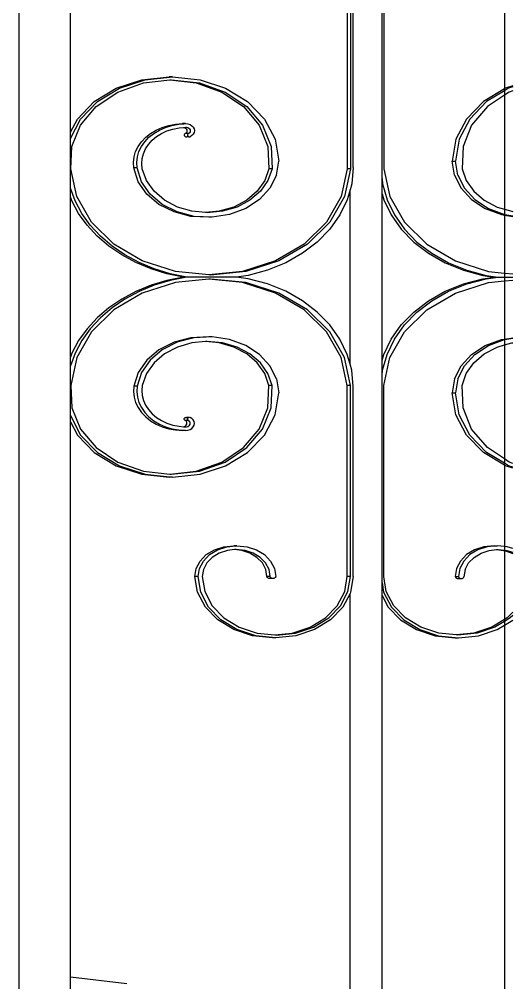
# Model space of a CAD drawing. Header units: millimetres. Extents: x 173236 to 801264, y -94969 to 615039.
# Drawn here: x 445535.9 to 445749.8, y -1820 to -1402.2 of the extents above; entities that cross this region are included whole.
import ezdxf

# ---------------------------------------------------------------- set-up
doc = ezdxf.new("R2010")
doc.units = ezdxf.units.MM
doc.header["$MEASUREMENT"] = 0
doc.layers.add('VOX-A-STAIRS-STEPS', color=140, linetype='Continuous')
doc.layers.add('VOX-A-WALL-PATT', color=233, linetype='Continuous')

# ---------------------------------------------------------------- blocks, each defined once
blk = doc.blocks.new('SSS')
at = {"layer": 'VOX-A-WALL-PATT'}
for p, q in [((383836.95, -2507.11), (383836.95, -1620.05)), ((383859.1, -1874.82), (383859.1, -1622.44)), ((383994.15, -1894.86), (383994.15, -1805.1)), ((383979.07, -1807.75), (383979.07, -1890.6)), ((383980.48, -1807.75), (383980.48, -1890.6)), ((383981.68, -1890.11), (383981.68, -1807.75)), ((383994.91, -1807.75), (383994.91, -1890.6)), ((384047.17, -1820.75), (384047.17, -1855.95)), ((383890.05, -1852.04), (383901.95, -1850.8)), ((383891.46, -1852.04), (383903.37, -1850.8)), ((383903.37, -1850.8), (383901.95, -1850.8)), ((383903.37, -1850.8), (383915.28, -1852.04)), ((383878.95, -1855.68), (383890.05, -1852.04)), ((383879.6, -1857.35), (383890.78, -1853.39)), ((383880.37, -1855.68), (383891.46, -1852.04)), ((383890.78, -1853.39), (383902.19, -1852.12)), ((383902.19, -1852.12), (383902.9, -1852.04)), ((383902.19, -1852.12), (383913.6, -1853.39)), ((383902.9, -1852.04), (383915.02, -1853.39)), ((383913.6, -1853.39), (383924.78, -1857.35)), ((383915.02, -1853.39), (383926.2, -1857.35)), ((383915.28, -1852.04), (383926.37, -1855.68)), ((384050.79, -1854.64), (384047.61, -1855.68)), ((384050.79, -1855.1), (384049.03, -1855.68)), ((383869.42, -1861.48), (383878.95, -1855.68)), ((383870.23, -1863.6), (383879.6, -1857.35)), ((383870.84, -1861.48), (383880.37, -1855.68)), ((383924.78, -1857.35), (383934.15, -1863.6)), ((383926.2, -1857.35), (383935.57, -1863.6)), ((383926.37, -1855.68), (383935.9, -1861.48)), ((384047.17, -1855.95), (384038.08, -1861.48)), ((384047.17, -1856.81), (384039.5, -1861.48)), ((384047.17, -1858.7), (384039.83, -1863.6)), ((384049.03, -1855.68), (384047.17, -1856.81)), ((384047.61, -1855.68), (384047.17, -1855.95)), ((384047.17, -1855.95), (384047.17, -1856.81)), ((384047.17, -1856.81), (384047.17, -1858.7)), ((384049.2, -1857.35), (384047.17, -1858.7)), ((384047.17, -1858.7), (384047.17, -1908.12)), ((384050.79, -1856.78), (384049.2, -1857.35)), ((383862.11, -1869.04), (383869.42, -1861.48)), ((383863.41, -1871.66), (383870.23, -1863.6)), ((383863.53, -1869.04), (383870.84, -1861.48)), ((383934.15, -1863.6), (383940.97, -1871.66)), ((383935.57, -1863.6), (383942.39, -1871.66)), ((383935.9, -1861.48), (383943.21, -1869.04)), ((384038.08, -1861.48), (384030.77, -1869.04)), ((384039.5, -1861.48), (384032.19, -1869.04)), ((384039.83, -1863.6), (384033, -1871.66)), ((383859.1, -1877.54), (383863.53, -1869.04)), ((383859.1, -1874.82), (383862.11, -1869.04)), ((383859.65, -1880.9), (383863.41, -1871.66)), ((383898.88, -1872.67), (383901.69, -1871.81)), ((383900.3, -1872.67), (383903.11, -1871.81)), ((383901.69, -1871.81), (383904.62, -1871.27)), ((383903.11, -1871.81), (383906.04, -1871.27)), ((383904.62, -1871.27), (383907.62, -1871.05)), ((383906.04, -1871.27), (383908.19, -1871.11)), ((383909.04, -1871.05), (383907.62, -1871.05)), ((383907.62, -1871.05), (383908.19, -1871.11)), ((383908.19, -1871.11), (383909.04, -1871.05)), ((383909.04, -1871.05), (383910.03, -1871.16)), ((383910.03, -1871.16), (383910.95, -1871.46)), ((383910.95, -1871.46), (383911.75, -1871.94)), ((383911.75, -1871.94), (383912.35, -1872.57)), ((383940.97, -1871.66), (383944.73, -1880.9)), ((383942.39, -1871.66), (383946.15, -1880.9)), ((383943.21, -1869.04), (383947.81, -1877.84)), ((384030.77, -1869.04), (384026.17, -1877.84)), ((384032.19, -1869.04), (384027.59, -1877.84)), ((384033, -1871.66), (384029.25, -1880.9)), ((383859.1, -1877.54), (383859.1, -1874.82)), ((383891.72, -1876.96), (383893.85, -1875.27)), ((383893.14, -1876.96), (383895.26, -1875.27)), ((383893.85, -1875.27), (383896.25, -1873.83)), ((383895.26, -1875.27), (383897.67, -1873.83)), ((383896.25, -1873.83), (383898.88, -1872.67)), ((383896.39, -1876.69), (383898.55, -1875.32)), ((383897.67, -1873.83), (383900.3, -1872.67)), ((383898.55, -1875.32), (383900.93, -1874.21)), ((383900.93, -1874.21), (383903.49, -1873.38)), ((383903.49, -1873.38), (383906.17, -1872.84)), ((383906.17, -1872.84), (383908.12, -1872.67)), ((383908.12, -1872.67), (383908.92, -1872.6)), ((383908.12, -1872.67), (383908.52, -1872.79)), ((383908.41, -1875.84), (383908.38, -1876.03)), ((383908.38, -1876.03), (383908.41, -1876.22)), ((383908.5, -1875.67), (383908.41, -1875.84)), ((383908.41, -1876.22), (383908.51, -1876.39)), ((383908.64, -1875.52), (383908.5, -1875.67)), ((383908.52, -1872.79), (383908.96, -1873.04)), ((383908.83, -1875.4), (383908.64, -1875.52)), ((383909.04, -1875.33), (383908.83, -1875.4)), ((383908.92, -1872.6), (383909.45, -1872.64)), ((383908.96, -1873.04), (383909.29, -1873.37)), ((383909.36, -1874.99), (383909.04, -1875.33)), ((383910.46, -1875.33), (383909.04, -1875.33)), ((383909.29, -1873.37), (383909.51, -1873.75)), ((383909.54, -1874.59), (383909.36, -1874.99)), ((383909.45, -1872.64), (383909.94, -1872.79)), ((383909.51, -1873.75), (383909.6, -1874.17)), ((383909.6, -1874.17), (383909.54, -1874.59)), ((383909.83, -1875.84), (383909.8, -1876.03)), ((383909.8, -1876.03), (383909.83, -1876.22)), ((383909.92, -1875.67), (383909.83, -1875.84)), ((383909.83, -1876.22), (383909.93, -1876.39)), ((383910.06, -1875.52), (383909.92, -1875.67)), ((383909.94, -1872.79), (383910.38, -1873.04)), ((383910.24, -1875.4), (383910.06, -1875.52)), ((383910.46, -1875.33), (383910.24, -1875.4)), ((383910.38, -1873.04), (383910.71, -1873.37)), ((383910.77, -1874.99), (383910.46, -1875.33)), ((383910.71, -1873.37), (383910.93, -1873.75)), ((383910.96, -1874.59), (383910.77, -1874.99)), ((383910.93, -1873.75), (383911.02, -1874.17)), ((383911.75, -1876.24), (383910.95, -1876.72)), ((383911.02, -1874.17), (383910.96, -1874.59)), ((383912.35, -1875.61), (383911.75, -1876.24)), ((383912.35, -1872.57), (383912.74, -1873.3)), ((383912.74, -1874.87), (383912.35, -1875.61)), ((383912.74, -1873.3), (383912.87, -1874.09)), ((383912.87, -1874.09), (383912.74, -1874.87)), ((383859.1, -1899.03), (383859.1, -1877.54)), ((383888.45, -1880.96), (383889.91, -1878.87)), ((383889.87, -1880.96), (383891.33, -1878.87)), ((383889.91, -1878.87), (383891.72, -1876.96)), ((383891.33, -1878.87), (383893.14, -1876.96)), ((383891.62, -1882.01), (383892.89, -1880.06)), ((383892.89, -1880.06), (383894.49, -1878.28)), ((383894.49, -1878.28), (383896.39, -1876.69)), ((383908.51, -1876.39), (383908.65, -1876.54)), ((383908.65, -1876.54), (383908.84, -1876.65)), ((383908.84, -1876.65), (383909.06, -1876.72)), ((383909.06, -1876.72), (383909.3, -1876.74)), ((383909.3, -1876.74), (383909.53, -1876.72)), ((383909.64, -1876.65), (383909.53, -1876.72)), ((383910.47, -1876.72), (383909.53, -1876.72)), ((383909.98, -1876.45), (383909.83, -1876.54)), ((383909.93, -1876.39), (383909.98, -1876.45)), ((383909.98, -1876.45), (383910.07, -1876.54)), ((383910.07, -1876.54), (383910.26, -1876.65)), ((383910.26, -1876.65), (383910.47, -1876.72)), ((383910.47, -1876.72), (383910.72, -1876.74)), ((383910.72, -1876.74), (383910.95, -1876.72)), ((383947.81, -1877.84), (383949.37, -1887.29)), ((384026.17, -1877.84), (384024.61, -1887.29)), ((384027.59, -1877.84), (384026.03, -1887.29)), ((383859.26, -1890.6), (383859.65, -1880.9)), ((383886.7, -1885.52), (383887.38, -1883.19)), ((383887.38, -1883.19), (383888.45, -1880.96)), ((383888.12, -1885.52), (383888.8, -1883.19)), ((383888.8, -1883.19), (383889.87, -1880.96)), ((383890.17, -1886.23), (383890.71, -1884.08)), ((383890.71, -1884.08), (383891.62, -1882.01)), ((383944.73, -1880.9), (383945.12, -1890.6)), ((383946.15, -1880.9), (383946.54, -1890.6)), ((384029.25, -1880.9), (384028.85, -1890.6)), ((383886.45, -1887.9), (383886.7, -1885.52)), ((383886.61, -1890.29), (383886.45, -1887.9)), ((383887.86, -1887.9), (383888.12, -1885.52)), ((383888.02, -1890.29), (383887.86, -1887.9)), ((383890.02, -1888.42), (383890.17, -1886.23)), ((383890.26, -1890.6), (383890.02, -1888.42)), ((383948.4, -1893.37), (383949.37, -1887.29)), ((384024.61, -1887.29), (384026.03, -1887.29)), ((384025.58, -1893.37), (384024.61, -1887.29)), ((384026.99, -1893.37), (384026.03, -1887.29)), ((383861.85, -1902.66), (383859.26, -1890.6)), ((383888.51, -1896.22), (383886.61, -1890.29)), ((383888.02, -1890.29), (383886.61, -1890.29)), ((383889.93, -1896.22), (383888.02, -1890.29)), ((383892.08, -1895.72), (383890.26, -1890.6)), ((383945.12, -1890.6), (383943.31, -1895.72)), ((383946.54, -1890.6), (383944.73, -1895.72)), ((383946.54, -1890.6), (383945.12, -1890.6)), ((383979.07, -1890.6), (383976.47, -1902.66)), ((383980.48, -1890.6), (383977.89, -1902.66)), ((383980.48, -1890.6), (383979.07, -1890.6)), ((383981.68, -1890.11), (383981.03, -1897.16)), ((383994.91, -1890.6), (383997.51, -1902.66)), ((384028.85, -1890.6), (384030.67, -1895.72)), ((383892.21, -1901.6), (383888.51, -1896.22)), ((383893.63, -1901.6), (383889.93, -1896.22)), ((383895.35, -1900.36), (383892.08, -1895.72)), ((383943.31, -1895.72), (383940.04, -1900.36)), ((383944.73, -1895.72), (383941.46, -1900.36)), ((383948.4, -1893.37), (383945.56, -1899.06)), ((383981.03, -1897.16), (383980.3, -1899.76)), ((383994.15, -1894.86), (383994.37, -1897.16)), ((383994.15, -1901.45), (383994.15, -1894.86)), ((383994.37, -1897.16), (383996.31, -1904.05)), ((384025.58, -1893.37), (384028.42, -1899.06)), ((384026.99, -1893.37), (384029.84, -1899.06)), ((384030.67, -1895.72), (384033.94, -1900.36)), ((383861.16, -1904.59), (383859.1, -1899.03)), ((383859.1, -1902.85), (383859.1, -1899.03)), ((383899.89, -1904.26), (383895.35, -1900.36)), ((383940.04, -1900.36), (383935.49, -1904.26)), ((383941.46, -1900.36), (383936.91, -1904.26)), ((383945.56, -1899.06), (383941.01, -1904.02)), ((383980.3, -1899.76), (383979.09, -1904.05)), ((383980.3, -1975.41), (383980.3, -1899.76)), ((384028.42, -1899.06), (384032.96, -1904.02)), ((384029.84, -1899.06), (384034.38, -1904.02)), ((384033.94, -1900.36), (384038.49, -1904.26)), ((383859.74, -1904.59), (383859.1, -1902.85)), ((383859.1, -1972.32), (383859.1, -1902.85)), ((383862.64, -1910), (383859.74, -1904.59)), ((383864.06, -1910), (383861.16, -1904.59)), ((383868.19, -1913.81), (383861.85, -1902.66)), ((383897.49, -1906.08), (383892.21, -1901.6)), ((383898.91, -1906.08), (383893.63, -1901.6)), ((383905.46, -1907.21), (383899.89, -1904.26)), ((383935.49, -1904.26), (383929.92, -1907.21)), ((383936.91, -1904.26), (383931.34, -1907.21)), ((383941.01, -1904.02), (383935.06, -1907.92)), ((383976.47, -1902.66), (383970.13, -1913.81)), ((383977.89, -1902.66), (383971.55, -1913.81)), ((383979.09, -1904.05), (383975.91, -1910.65)), ((383994.15, -1901.45), (383994.89, -1904.05)), ((383994.15, -1973.72), (383994.15, -1901.45)), ((383994.89, -1904.05), (383998.07, -1910.65)), ((383996.31, -1904.05), (383999.49, -1910.65)), ((383997.51, -1902.66), (384003.85, -1913.81)), ((384032.96, -1904.02), (384038.92, -1907.92)), ((384034.38, -1904.02), (384040.34, -1907.92)), ((384038.49, -1904.26), (384044.06, -1907.21)), ((383904.01, -1909.37), (383897.49, -1906.08)), ((383905.42, -1909.37), (383898.91, -1906.08)), ((383911.35, -1911.27), (383904.01, -1909.37)), ((383912.77, -1911.27), (383905.42, -1909.37)), ((383911.75, -1909.05), (383905.46, -1907.21)), ((383917.69, -1909.61), (383911.75, -1909.05)), ((383923.64, -1909.05), (383917.69, -1909.61)), ((383918.4, -1909.68), (383917.69, -1909.61)), ((383925.05, -1909.05), (383918.4, -1909.68)), ((383929.92, -1907.21), (383923.64, -1909.05)), ((383931.34, -1907.21), (383925.05, -1909.05)), ((383935.06, -1907.92), (383928.07, -1910.52)), ((384038.92, -1907.92), (384045.91, -1910.52)), ((384040.34, -1907.92), (384047.17, -1910.46)), ((384044.06, -1907.21), (384047.17, -1908.12)), ((384047.17, -1908.12), (384050.34, -1909.05)), ((384047.17, -1908.12), (384047.17, -1910.46)), ((384050.34, -1909.05), (384050.79, -1909.1)), ((383866.3, -1915.11), (383862.64, -1910)), ((383867.72, -1915.11), (383864.06, -1910)), ((383877.88, -1923.33), (383868.19, -1913.81)), ((383919.06, -1911.67), (383911.35, -1911.27)), ((383920.48, -1911.67), (383912.77, -1911.27)), ((383920.48, -1911.67), (383919.06, -1911.67)), ((383928.07, -1910.52), (383920.48, -1911.67)), ((383970.13, -1913.81), (383960.45, -1923.33)), ((383971.55, -1913.81), (383961.86, -1923.33)), ((383975.91, -1910.65), (383971.54, -1916.8)), ((383998.07, -1910.65), (384002.44, -1916.8)), ((383999.49, -1910.65), (384003.86, -1916.8)), ((384003.85, -1913.81), (384013.53, -1923.33)), ((384045.91, -1910.52), (384047.17, -1910.71)), ((384047.17, -1910.46), (384047.33, -1910.52)), ((384047.17, -1910.46), (384047.17, -1910.71)), ((384047.17, -1910.71), (384050.79, -1911.26)), ((384047.17, -1910.71), (384047.17, -1935.88)), ((384047.33, -1910.52), (384050.79, -1911.05)), ((383870.68, -1919.86), (383866.3, -1915.11)), ((383872.1, -1919.86), (383867.72, -1915.11)), ((383971.54, -1916.8), (383966.09, -1922.39)), ((384002.44, -1916.8), (384007.89, -1922.39)), ((384003.86, -1916.8), (384009.3, -1922.39)), ((383875.71, -1924.18), (383870.68, -1919.86)), ((383877.13, -1924.18), (383872.1, -1919.86)), ((383881.33, -1928.01), (383875.71, -1924.18)), ((383882.75, -1928.01), (383877.13, -1924.18)), ((383890.27, -1930.61), (383877.88, -1923.33)), ((383960.45, -1923.33), (383948.05, -1930.61)), ((383961.86, -1923.33), (383949.47, -1930.61)), ((383966.09, -1922.39), (383959.67, -1927.28)), ((384007.89, -1922.39), (384014.3, -1927.28)), ((384009.3, -1922.39), (384015.72, -1927.28)), ((384013.53, -1923.33), (384025.93, -1930.61)), ((383887.47, -1931.31), (383881.33, -1928.01)), ((383888.89, -1931.31), (383882.75, -1928.01)), ((383904.58, -1935.17), (383890.27, -1930.61)), ((383948.05, -1930.61), (383933.75, -1935.17)), ((383949.47, -1930.61), (383935.16, -1935.17)), ((383959.67, -1927.28), (383952.43, -1931.39)), ((384014.3, -1927.28), (384021.55, -1931.39)), ((384015.72, -1927.28), (384022.97, -1931.39)), ((384025.93, -1930.61), (384040.23, -1935.17)), ((383894.04, -1934.02), (383887.47, -1931.31)), ((383895.46, -1934.02), (383888.89, -1931.31)), ((383900.96, -1936.13), (383894.04, -1934.02)), ((383902.38, -1936.13), (383895.46, -1934.02)), ((383944.5, -1934.6), (383936.07, -1936.87)), ((383952.43, -1931.39), (383944.5, -1934.6)), ((384021.55, -1931.39), (384029.48, -1934.6)), ((384022.97, -1931.39), (384030.9, -1934.6)), ((384029.48, -1934.6), (384037.91, -1936.87)), ((384030.9, -1934.6), (384039.33, -1936.87)), ((383908.14, -1937.59), (383900.96, -1936.13)), ((383908.14, -1937.59), (383900.96, -1939.04)), ((383909.56, -1937.59), (383902.38, -1936.13)), ((383909.56, -1937.59), (383902.38, -1939.04)), ((383919.16, -1936.65), (383904.58, -1935.17)), ((383919.16, -1938.52), (383904.58, -1940)), ((383909.56, -1937.59), (383908.14, -1937.59)), ((383931.12, -1937.59), (383909.56, -1937.59)), ((383933.75, -1935.17), (383919.16, -1936.65)), ((383919.87, -1936.73), (383919.16, -1936.65)), ((383919.87, -1938.45), (383919.16, -1938.52)), ((383933.75, -1940), (383919.16, -1938.52)), ((383935.16, -1935.17), (383919.87, -1936.73)), ((383935.16, -1940), (383919.87, -1938.45)), ((383936.07, -1936.87), (383931.12, -1937.59)), ((383936.07, -1938.3), (383931.12, -1937.59)), ((383944.5, -1940.57), (383936.07, -1938.3)), ((384029.48, -1940.57), (384037.91, -1938.3)), ((384030.9, -1940.57), (384039.33, -1938.3)), ((384037.91, -1936.87), (384042.85, -1937.59)), ((384037.91, -1938.3), (384042.85, -1937.59)), ((384039.33, -1936.87), (384044.27, -1937.59)), ((384039.33, -1938.3), (384044.27, -1937.59)), ((384040.23, -1935.17), (384047.17, -1935.88)), ((384042.85, -1937.59), (384044.27, -1937.59)), ((384044.27, -1937.59), (384047.17, -1937.59)), ((384047.17, -1935.88), (384050.79, -1936.24)), ((384047.17, -1935.88), (384047.17, -1937.59)), ((384047.17, -1937.59), (384050.79, -1937.59)), ((384047.17, -1937.59), (384047.17, -1939.29)), ((384047.17, -1939.29), (384050.79, -1938.93)), ((383894.04, -1941.15), (383887.47, -1943.86)), ((383895.46, -1941.15), (383888.89, -1943.86)), ((383904.58, -1940), (383890.27, -1944.56)), ((383900.96, -1939.04), (383894.04, -1941.15)), ((383902.38, -1939.04), (383895.46, -1941.15)), ((383948.05, -1944.56), (383933.75, -1940)), ((383949.47, -1944.56), (383935.16, -1940)), ((383952.43, -1943.78), (383944.5, -1940.57)), ((384021.55, -1943.78), (384029.48, -1940.57)), ((384022.97, -1943.78), (384030.9, -1940.57)), ((384025.93, -1944.56), (384040.23, -1940)), ((384040.23, -1940), (384047.17, -1939.29)), ((384047.17, -1939.29), (384047.17, -1964.46)), ((383881.33, -1947.16), (383875.71, -1950.99)), ((383882.75, -1947.16), (383877.13, -1950.99)), ((383890.27, -1944.56), (383877.88, -1951.84)), ((383887.47, -1943.86), (383881.33, -1947.16)), ((383888.89, -1943.86), (383882.75, -1947.16)), ((383960.45, -1951.84), (383948.05, -1944.56)), ((383961.86, -1951.84), (383949.47, -1944.56)), ((383959.67, -1947.89), (383952.43, -1943.78)), ((384013.53, -1951.84), (384025.93, -1944.56)), ((384014.3, -1947.89), (384021.55, -1943.78)), ((384015.72, -1947.89), (384022.97, -1943.78)), ((383875.71, -1950.99), (383870.68, -1955.31)), ((383877.13, -1950.99), (383872.1, -1955.31)), ((383966.09, -1952.78), (383959.67, -1947.89)), ((384007.89, -1952.78), (384014.3, -1947.89)), ((384009.3, -1952.78), (384015.72, -1947.89)), ((383870.68, -1955.31), (383866.3, -1960.06)), ((383872.1, -1955.31), (383867.72, -1960.06)), ((383877.88, -1951.84), (383868.19, -1961.36)), ((383970.13, -1961.36), (383960.45, -1951.84)), ((383971.55, -1961.36), (383961.86, -1951.84)), ((383971.54, -1958.37), (383966.09, -1952.78)), ((384002.44, -1958.37), (384007.89, -1952.78)), ((384003.85, -1961.36), (384013.53, -1951.84)), ((384003.86, -1958.37), (384009.3, -1952.78)), ((383975.91, -1964.52), (383971.54, -1958.37)), ((383998.07, -1964.52), (384002.44, -1958.37)), ((383999.49, -1964.52), (384003.86, -1958.37)), ((383868.19, -1961.36), (383861.85, -1972.51)), ((383866.3, -1960.06), (383862.64, -1965.17)), ((383867.72, -1960.06), (383864.06, -1965.17)), ((383911.35, -1963.9), (383904.01, -1965.8)), ((383912.77, -1963.9), (383905.42, -1965.8)), ((383919.06, -1963.5), (383911.35, -1963.9)), ((383920.48, -1963.5), (383912.77, -1963.9)), ((383920.48, -1963.5), (383919.06, -1963.5)), ((383928.07, -1964.65), (383920.48, -1963.5)), ((383976.47, -1972.51), (383970.13, -1961.36)), ((383977.89, -1972.51), (383971.55, -1961.36)), ((383997.51, -1972.51), (384003.85, -1961.36)), ((384047.17, -1964.46), (384050.79, -1963.91)), ((383862.64, -1965.17), (383859.74, -1970.58)), ((383864.06, -1965.17), (383861.16, -1970.58)), ((383904.01, -1965.8), (383897.49, -1969.09)), ((383905.42, -1965.8), (383898.91, -1969.09)), ((383905.46, -1967.96), (383899.89, -1970.91)), ((383911.75, -1966.12), (383905.46, -1967.96)), ((383917.69, -1965.56), (383911.75, -1966.12)), ((383918.4, -1965.49), (383917.69, -1965.56)), ((383923.64, -1966.12), (383917.69, -1965.56)), ((383925.05, -1966.12), (383918.4, -1965.49)), ((383929.92, -1967.96), (383923.64, -1966.12)), ((383931.34, -1967.96), (383925.05, -1966.12)), ((383935.06, -1967.25), (383928.07, -1964.65)), ((383935.49, -1970.91), (383929.92, -1967.96)), ((383936.91, -1970.91), (383931.34, -1967.96)), ((383941.01, -1971.15), (383935.06, -1967.25)), ((383979.09, -1971.12), (383975.91, -1964.52)), ((383994.89, -1971.12), (383998.07, -1964.52)), ((383996.31, -1971.12), (383999.49, -1964.52)), ((384032.96, -1971.15), (384038.92, -1967.25)), ((384034.38, -1971.15), (384040.34, -1967.25)), ((384038.49, -1970.91), (384044.06, -1967.96)), ((384038.92, -1967.25), (384045.91, -1964.65)), ((384040.34, -1967.25), (384047.17, -1964.71)), ((384044.06, -1967.96), (384047.17, -1967.05)), ((384045.91, -1964.65), (384047.17, -1964.46)), ((384047.17, -1964.46), (384047.17, -1964.71)), ((384047.17, -1964.71), (384047.33, -1964.65)), ((384047.17, -1964.71), (384047.17, -1967.05)), ((384047.17, -1967.05), (384050.34, -1966.12)), ((384047.17, -1967.05), (384047.17, -2016.47)), ((384047.33, -1964.65), (384050.79, -1964.13)), ((384050.34, -1966.12), (384050.79, -1966.07)), ((383859.74, -1970.58), (383859.1, -1972.32)), ((383861.16, -1970.58), (383859.1, -1976.14)), ((383859.1, -1976.14), (383859.1, -1972.32)), ((383897.49, -1969.09), (383892.21, -1973.57)), ((383898.91, -1969.09), (383893.63, -1973.57)), ((383899.89, -1970.91), (383895.35, -1974.81)), ((383940.04, -1974.81), (383935.49, -1970.91)), ((383941.46, -1974.81), (383936.91, -1970.91)), ((383945.56, -1976.11), (383941.01, -1971.15)), ((383980.3, -1975.41), (383979.09, -1971.12)), ((383994.15, -1973.72), (383994.89, -1971.12)), ((383994.37, -1978.01), (383996.31, -1971.12)), ((384028.42, -1976.11), (384032.96, -1971.15)), ((384029.84, -1976.11), (384034.38, -1971.15)), ((384033.94, -1974.81), (384038.49, -1970.91)), ((383859.1, -1997.63), (383859.1, -1976.14)), ((383861.85, -1972.51), (383859.26, -1984.57)), ((383892.21, -1973.57), (383888.51, -1978.95)), ((383893.63, -1973.57), (383889.93, -1978.95)), ((383895.35, -1974.81), (383892.08, -1979.45)), ((383943.31, -1979.45), (383940.04, -1974.81)), ((383944.73, -1979.45), (383941.46, -1974.81)), ((383948.4, -1981.8), (383945.56, -1976.11)), ((383979.07, -1984.57), (383976.47, -1972.51)), ((383980.48, -1984.57), (383977.89, -1972.51)), ((383981.03, -1978.01), (383980.3, -1975.41)), ((383994.15, -1980.31), (383994.15, -1973.72)), ((383994.91, -1984.57), (383997.51, -1972.51)), ((384025.58, -1981.8), (384028.42, -1976.11)), ((384026.99, -1981.8), (384029.84, -1976.11)), ((384030.67, -1979.45), (384033.94, -1974.81)), ((383888.51, -1978.95), (383886.61, -1984.88)), ((383889.93, -1978.95), (383888.02, -1984.88)), ((383892.08, -1979.45), (383890.26, -1984.57)), ((383945.12, -1984.57), (383943.31, -1979.45)), ((383946.54, -1984.57), (383944.73, -1979.45)), ((383981.68, -1985.06), (383981.03, -1978.01)), ((383994.15, -1980.31), (383994.37, -1978.01)), ((383994.15, -2070.07), (383994.15, -1980.31)), ((384028.85, -1984.57), (384030.67, -1979.45)), ((383859.26, -1984.57), (383859.65, -1994.27)), ((383886.61, -1984.88), (383886.45, -1987.27)), ((383888.02, -1984.88), (383886.61, -1984.88)), ((383888.02, -1984.88), (383887.86, -1987.27)), ((383890.26, -1984.57), (383890.02, -1986.75)), ((383944.73, -1994.27), (383945.12, -1984.57)), ((383946.54, -1984.57), (383945.12, -1984.57)), ((383946.15, -1994.27), (383946.54, -1984.57)), ((383948.4, -1981.8), (383949.37, -1987.88)), ((383980.48, -1984.57), (383979.07, -1984.57)), ((383979.07, -2067.42), (383979.07, -1984.57)), ((383980.48, -2067.42), (383980.48, -1984.57)), ((383994.91, -2067.42), (383994.91, -1984.57)), ((384025.58, -1981.8), (384024.61, -1987.88)), ((384026.99, -1981.8), (384026.03, -1987.88)), ((384029.25, -1994.27), (384028.85, -1984.57)), ((383886.45, -1987.27), (383886.7, -1989.65)), ((383887.86, -1987.27), (383888.12, -1989.65)), ((383890.02, -1986.75), (383890.17, -1988.94)), ((383890.17, -1988.94), (383890.71, -1991.09)), ((383947.81, -1997.33), (383949.37, -1987.88)), ((383981.68, -2067.42), (383981.68, -1985.06)), ((384026.17, -1997.33), (384024.61, -1987.88)), ((384024.61, -1987.88), (384026.03, -1987.88)), ((384027.59, -1997.33), (384026.03, -1987.88)), ((383886.7, -1989.65), (383887.38, -1991.98)), ((383887.38, -1991.98), (383888.45, -1994.21)), ((383888.12, -1989.65), (383888.8, -1991.98)), ((383888.8, -1991.98), (383889.87, -1994.21)), ((383890.71, -1991.09), (383891.62, -1993.16)), ((383891.62, -1993.16), (383892.89, -1995.11)), ((383859.65, -1994.27), (383863.41, -2003.51)), ((383888.45, -1994.21), (383889.91, -1996.3)), ((383889.87, -1994.21), (383891.33, -1996.3)), ((383889.91, -1996.3), (383891.72, -1998.21)), ((383891.33, -1996.3), (383893.14, -1998.21)), ((383892.89, -1995.11), (383894.49, -1996.89)), ((383894.49, -1996.89), (383896.39, -1998.48)), ((383940.97, -2003.51), (383944.73, -1994.27)), ((383942.39, -2003.51), (383946.15, -1994.27)), ((383943.21, -2006.13), (383947.81, -1997.33)), ((384030.77, -2006.13), (384026.17, -1997.33)), ((384032.19, -2006.13), (384027.59, -1997.33)), ((384033, -2003.51), (384029.25, -1994.27)), ((383859.1, -1997.63), (383863.53, -2006.13)), ((383859.1, -2000.35), (383859.1, -1997.63)), ((383859.1, -2000.35), (383862.11, -2006.13)), ((383859.1, -2241.25), (383859.1, -2000.35)), ((383891.72, -1998.21), (383893.85, -1999.9)), ((383893.14, -1998.21), (383895.26, -1999.9)), ((383893.85, -1999.9), (383896.25, -2001.34)), ((383895.26, -1999.9), (383897.67, -2001.34)), ((383896.25, -2001.34), (383898.88, -2002.5)), ((383896.39, -1998.48), (383898.55, -1999.85)), ((383897.67, -2001.34), (383900.3, -2002.5)), ((383898.55, -1999.85), (383900.93, -2000.96)), ((383900.93, -2000.96), (383903.49, -2001.79)), ((383908.38, -1999.14), (383908.41, -1998.95)), ((383908.41, -1999.33), (383908.38, -1999.14)), ((383908.41, -1998.95), (383908.51, -1998.78)), ((383908.5, -1999.5), (383908.41, -1999.33)), ((383908.64, -1999.65), (383908.5, -1999.5)), ((383908.51, -1998.78), (383908.65, -1998.63)), ((383908.83, -1999.77), (383908.64, -1999.65)), ((383908.65, -1998.63), (383908.84, -1998.52)), ((383909.04, -1999.84), (383908.83, -1999.77)), ((383908.84, -1998.52), (383909.06, -1998.45)), ((383910.46, -1999.84), (383909.04, -1999.84)), ((383909.36, -2000.19), (383909.04, -1999.84)), ((383909.06, -1998.45), (383909.3, -1998.43)), ((383909.29, -2001.8), (383909.51, -2001.42)), ((383909.3, -1998.43), (383909.53, -1998.45)), ((383909.54, -2000.58), (383909.36, -2000.19)), ((383909.51, -2001.42), (383909.6, -2001)), ((383910.47, -1998.45), (383909.53, -1998.45)), ((383909.64, -1998.52), (383909.53, -1998.45)), ((383909.6, -2001), (383909.54, -2000.58)), ((383909.8, -1999.14), (383909.83, -1998.95)), ((383909.83, -1999.33), (383909.8, -1999.14)), ((383909.98, -1998.72), (383909.83, -1998.63)), ((383909.83, -1998.95), (383909.93, -1998.78)), ((383909.92, -1999.5), (383909.83, -1999.33)), ((383910.06, -1999.65), (383909.92, -1999.5)), ((383909.93, -1998.78), (383909.98, -1998.72)), ((383909.98, -1998.72), (383910.07, -1998.63)), ((383910.24, -1999.77), (383910.06, -1999.65)), ((383910.07, -1998.63), (383910.26, -1998.52)), ((383910.46, -1999.84), (383910.24, -1999.77)), ((383910.26, -1998.52), (383910.47, -1998.45)), ((383910.77, -2000.19), (383910.46, -1999.84)), ((383910.47, -1998.45), (383910.72, -1998.43)), ((383910.71, -2001.8), (383910.93, -2001.42)), ((383910.72, -1998.43), (383910.95, -1998.45)), ((383910.96, -2000.58), (383910.77, -2000.19)), ((383910.93, -2001.42), (383911.02, -2001)), ((383911.75, -1998.94), (383910.95, -1998.45)), ((383911.02, -2001), (383910.96, -2000.58)), ((383912.35, -1999.56), (383911.75, -1998.94)), ((383912.74, -2000.3), (383912.35, -1999.56)), ((383912.87, -2001.08), (383912.74, -2000.3)), ((383912.74, -2001.87), (383912.87, -2001.08)), ((383863.41, -2003.51), (383870.23, -2011.57)), ((383898.88, -2002.5), (383901.69, -2003.36)), ((383900.3, -2002.5), (383903.11, -2003.36)), ((383901.69, -2003.36), (383904.62, -2003.9)), ((383903.11, -2003.36), (383906.04, -2003.9)), ((383903.49, -2001.79), (383906.17, -2002.33)), ((383904.62, -2003.9), (383907.62, -2004.12)), ((383906.04, -2003.9), (383908.19, -2004.06)), ((383906.17, -2002.33), (383908.12, -2002.5)), ((383907.62, -2004.12), (383908.19, -2004.06)), ((383909.04, -2004.12), (383907.62, -2004.12)), ((383908.12, -2002.5), (383908.52, -2002.38)), ((383908.12, -2002.5), (383908.92, -2002.57)), ((383908.19, -2004.06), (383909.04, -2004.12)), ((383908.52, -2002.38), (383908.96, -2002.13)), ((383908.92, -2002.57), (383909.45, -2002.53)), ((383908.96, -2002.13), (383909.29, -2001.8)), ((383909.04, -2004.12), (383910.03, -2004.01)), ((383909.45, -2002.53), (383909.94, -2002.38)), ((383909.94, -2002.38), (383910.38, -2002.13)), ((383910.03, -2004.01), (383910.95, -2003.71)), ((383910.38, -2002.13), (383910.71, -2001.8)), ((383910.95, -2003.71), (383911.75, -2003.23)), ((383911.75, -2003.23), (383912.35, -2002.6)), ((383912.35, -2002.6), (383912.74, -2001.87)), ((383934.15, -2011.57), (383940.97, -2003.51)), ((383935.57, -2011.57), (383942.39, -2003.51)), ((384039.83, -2011.57), (384033, -2003.51)), ((383862.11, -2006.13), (383869.42, -2013.69)), ((383863.53, -2006.13), (383870.84, -2013.69)), ((383935.9, -2013.69), (383943.21, -2006.13)), ((384038.08, -2013.69), (384030.77, -2006.13)), ((384039.5, -2013.69), (384032.19, -2006.13)), ((383869.42, -2013.69), (383878.95, -2019.49)), ((383870.23, -2011.57), (383879.6, -2017.82)), ((383870.84, -2013.69), (383880.37, -2019.49)), ((383924.78, -2017.82), (383934.15, -2011.57)), ((383926.2, -2017.82), (383935.57, -2011.57)), ((383926.37, -2019.49), (383935.9, -2013.69)), ((384047.17, -2019.22), (384038.08, -2013.69)), ((384047.17, -2018.36), (384039.5, -2013.69)), ((384047.17, -2016.47), (384039.83, -2011.57)), ((383879.6, -2017.82), (383890.78, -2021.78)), ((383913.6, -2021.78), (383924.78, -2017.82)), ((383915.02, -2021.78), (383926.2, -2017.82)), ((384049.2, -2017.82), (384047.17, -2016.47)), ((384047.17, -2016.47), (384047.17, -2018.36)), ((384049.03, -2019.49), (384047.17, -2018.36)), ((384047.17, -2018.36), (384047.17, -2019.22)), ((384050.79, -2018.39), (384049.2, -2017.82)), ((383878.95, -2019.49), (383890.05, -2023.13)), ((383880.37, -2019.49), (383891.46, -2023.13)), ((383890.78, -2021.78), (383902.19, -2023.05)), ((383902.19, -2023.05), (383913.6, -2021.78)), ((383902.9, -2023.13), (383915.02, -2021.78)), ((383915.28, -2023.13), (383926.37, -2019.49)), ((384047.61, -2019.49), (384047.17, -2019.22)), ((384047.17, -2019.22), (384047.17, -2054.42)), ((384050.79, -2020.53), (384047.61, -2019.49)), ((384050.79, -2020.07), (384049.03, -2019.49)), ((383890.05, -2023.13), (383901.95, -2024.38)), ((383891.46, -2023.13), (383903.37, -2024.38)), ((383903.37, -2024.38), (383901.95, -2024.38)), ((383902.19, -2023.05), (383902.9, -2023.13)), ((383903.37, -2024.38), (383915.28, -2023.13)), ((383918, -2058), (383921.48, -2055.88)), ((383919.42, -2058), (383922.9, -2055.88)), ((383921.48, -2055.88), (383925.53, -2054.55)), ((383922.9, -2055.88), (383926.95, -2054.55)), ((383925.53, -2054.55), (383929.87, -2054.1)), ((383926.95, -2054.55), (383930.58, -2054.17)), ((383930.26, -2055.81), (383927.15, -2056.14)), ((383929.87, -2054.1), (383930.58, -2054.17)), ((383931.29, -2054.1), (383929.87, -2054.1)), ((383930.96, -2055.74), (383930.26, -2055.81)), ((383933.36, -2056.14), (383930.26, -2055.81)), ((383930.58, -2054.17), (383931.29, -2054.1)), ((383934.78, -2056.14), (383930.96, -2055.74)), ((383931.29, -2054.1), (383935.64, -2054.55)), ((383935.64, -2054.55), (383939.69, -2055.88)), ((383939.69, -2055.88), (383943.17, -2058)), ((384034.29, -2055.88), (384030.81, -2058)), ((384035.71, -2055.88), (384032.23, -2058)), ((384038.34, -2054.55), (384034.29, -2055.88)), ((384039.76, -2054.55), (384035.71, -2055.88)), ((384042.69, -2054.1), (384038.34, -2054.55)), ((384044.1, -2054.1), (384039.76, -2054.55)), ((384040.62, -2056.14), (384043.72, -2055.81)), ((384042.69, -2054.1), (384044.1, -2054.1)), ((384043.72, -2055.81), (384044.43, -2055.74)), ((384043.72, -2055.81), (384046.83, -2056.14)), ((384047.17, -2054.42), (384044.1, -2054.1)), ((384044.43, -2055.74), (384047.17, -2056.03)), ((384048.45, -2054.55), (384047.17, -2054.42)), ((384047.17, -2054.42), (384047.17, -2056.03)), ((384050.79, -2055.32), (384048.45, -2054.55)), ((383915.33, -2060.76), (383918, -2058)), ((383916.75, -2060.76), (383919.42, -2058)), ((383920.55, -2059.16), (383918.21, -2061.58)), ((383923.6, -2057.31), (383920.55, -2059.16)), ((383927.15, -2056.14), (383923.6, -2057.31)), ((383936.91, -2057.31), (383933.36, -2056.14)), ((383938.33, -2057.31), (383934.78, -2056.14)), ((383939.96, -2059.16), (383936.91, -2057.31)), ((383941.38, -2059.16), (383938.33, -2057.31)), ((383942.3, -2061.58), (383939.96, -2059.16)), ((383943.72, -2061.58), (383941.38, -2059.16)), ((383943.17, -2058), (383945.84, -2060.76)), ((384030.81, -2058), (384028.14, -2060.76)), ((384032.23, -2058), (384029.56, -2060.76)), ((384031.68, -2061.58), (384034.02, -2059.16)), ((384034.02, -2059.16), (384037.07, -2057.31)), ((384037.07, -2057.31), (384040.62, -2056.14)), ((384046.83, -2056.14), (384047.17, -2056.25)), ((384047.17, -2056.03), (384048.24, -2056.14)), ((384047.17, -2056.03), (384047.17, -2056.25)), ((384047.17, -2056.25), (384050.38, -2057.31)), ((384047.17, -2056.25), (384047.17, -2086.15)), ((384048.24, -2056.14), (384050.79, -2056.98)), ((384050.38, -2057.31), (384050.79, -2057.56)), ((383913.08, -2067.42), (383913.65, -2063.98)), ((383913.65, -2063.98), (383915.33, -2060.76)), ((383914.5, -2067.42), (383915.07, -2063.98)), ((383915.07, -2063.98), (383916.75, -2060.76)), ((383918.21, -2061.58), (383916.74, -2064.4)), ((383943.77, -2064.4), (383942.3, -2061.58)), ((383945.19, -2064.4), (383943.72, -2061.58)), ((383945.84, -2060.76), (383947.52, -2063.98)), ((383947.52, -2063.98), (383948.09, -2067.42)), ((384026.46, -2063.98), (384025.89, -2067.42)), ((384028.14, -2060.76), (384026.46, -2063.98)), ((384027.88, -2063.98), (384027.31, -2067.42)), ((384029.56, -2060.76), (384027.88, -2063.98)), ((384030.21, -2064.4), (384031.68, -2061.58)), ((383914.5, -2067.42), (383913.08, -2067.42)), ((383914.22, -2074.32), (383913.08, -2067.42)), ((383915.64, -2074.32), (383914.5, -2067.42)), ((383916.74, -2064.4), (383916.24, -2067.42)), ((383916.24, -2067.42), (383917.33, -2074.02)), ((383944.27, -2067.42), (383943.77, -2064.4)), ((383945.69, -2067.42), (383944.27, -2067.42)), ((383944.31, -2067.67), (383944.27, -2067.42)), ((383944.43, -2067.9), (383944.31, -2067.67)), ((383944.62, -2068.1), (383944.43, -2067.9)), ((383944.87, -2068.25), (383944.62, -2068.1)), ((383945.16, -2068.34), (383944.87, -2068.25)), ((383945.47, -2068.37), (383945.16, -2068.34)), ((383945.69, -2067.42), (383945.19, -2064.4)), ((383945.78, -2068.34), (383945.47, -2068.37)), ((383945.73, -2067.67), (383945.69, -2067.42)), ((383945.85, -2067.9), (383945.73, -2067.67)), ((383946.07, -2068.25), (383945.78, -2068.34)), ((383946.58, -2068.34), (383945.78, -2068.34)), ((383946.04, -2068.1), (383945.85, -2067.9)), ((383946.18, -2068.18), (383946.04, -2068.1)), ((383946.18, -2068.18), (383946.07, -2068.25)), ((383946.29, -2068.25), (383946.18, -2068.18)), ((383946.58, -2068.34), (383946.29, -2068.25)), ((383946.89, -2068.37), (383946.58, -2068.34)), ((383947.2, -2068.34), (383946.89, -2068.37)), ((383947.49, -2068.25), (383947.2, -2068.34)), ((383947.74, -2068.1), (383947.49, -2068.25)), ((383947.93, -2067.9), (383947.74, -2068.1)), ((383948.05, -2067.67), (383947.93, -2067.9)), ((383948.09, -2067.42), (383948.05, -2067.67)), ((383977.97, -2074.02), (383979.07, -2067.42)), ((383980.48, -2067.42), (383979.07, -2067.42)), ((383979.39, -2074.02), (383980.48, -2067.42)), ((383981.68, -2067.42), (383980.54, -2074.32)), ((383996.01, -2074.02), (383994.91, -2067.42)), ((384025.89, -2067.42), (384025.93, -2067.67)), ((384025.89, -2067.42), (384027.31, -2067.42)), ((384025.93, -2067.67), (384026.05, -2067.9)), ((384026.05, -2067.9), (384026.24, -2068.1)), ((384026.24, -2068.1), (384026.49, -2068.25)), ((384026.49, -2068.25), (384026.78, -2068.34)), ((384026.78, -2068.34), (384027.09, -2068.37)), ((384027.09, -2068.37), (384027.4, -2068.34)), ((384027.31, -2067.42), (384027.35, -2067.67)), ((384027.35, -2067.67), (384027.47, -2067.9)), ((384027.4, -2068.34), (384027.69, -2068.25)), ((384027.4, -2068.34), (384028.2, -2068.34)), ((384027.47, -2067.9), (384027.66, -2068.1)), ((384027.66, -2068.1), (384027.8, -2068.18)), ((384027.69, -2068.25), (384027.8, -2068.18)), ((384027.8, -2068.18), (384027.91, -2068.25)), ((384027.91, -2068.25), (384028.2, -2068.34)), ((384028.2, -2068.34), (384028.51, -2068.37)), ((384028.51, -2068.37), (384028.82, -2068.34)), ((384028.82, -2068.34), (384029.11, -2068.25)), ((384029.11, -2068.25), (384029.35, -2068.1)), ((384029.35, -2068.1), (384029.54, -2067.9)), ((384029.54, -2067.9), (384029.66, -2067.67)), ((384030.21, -2064.4), (384029.66, -2067.67)), ((383994.15, -2070.07), (383994.86, -2074.32)), ((383994.15, -2075.69), (383994.15, -2070.07)), ((383917.58, -2080.75), (383914.22, -2074.32)), ((383919, -2080.75), (383915.64, -2074.32)), ((383917.33, -2074.02), (383920.54, -2080.17)), ((383974.76, -2080.17), (383977.97, -2074.02)), ((383976.18, -2080.17), (383979.39, -2074.02)), ((383980.3, -2074.78), (383977.18, -2080.75)), ((383980.54, -2074.32), (383980.3, -2074.78)), ((383980.3, -2347.44), (383980.3, -2074.78)), ((383994.15, -2075.69), (383996.8, -2080.75)), ((383994.15, -2347.44), (383994.15, -2075.69)), ((383994.86, -2074.32), (383998.22, -2080.75)), ((383999.22, -2080.17), (383996.01, -2074.02)), ((383922.92, -2086.27), (383917.58, -2080.75)), ((383924.34, -2086.27), (383919, -2080.75)), ((383920.54, -2080.17), (383925.65, -2085.44)), ((383969.66, -2085.44), (383974.76, -2080.17)), ((383971.08, -2085.44), (383976.18, -2080.17)), ((383977.18, -2080.75), (383971.84, -2086.27)), ((383996.8, -2080.75), (384002.14, -2086.27)), ((383998.22, -2080.75), (384003.55, -2086.27)), ((384004.32, -2085.44), (383999.22, -2080.17)), ((384050.79, -2082.9), (384048.33, -2085.44)), ((384050.79, -2084.37), (384049.75, -2085.44)), ((383929.87, -2090.5), (383922.92, -2086.27)), ((383931.29, -2090.5), (383924.34, -2086.27)), ((383925.65, -2085.44), (383932.3, -2089.49)), ((383963, -2089.49), (383969.66, -2085.44)), ((383964.42, -2089.49), (383971.08, -2085.44)), ((383971.84, -2086.27), (383964.89, -2090.5)), ((384002.14, -2086.27), (384009.09, -2090.5)), ((384003.55, -2086.27), (384010.51, -2090.5)), ((384010.98, -2089.49), (384004.32, -2085.44)), ((384047.17, -2086.15), (384041.68, -2089.49)), ((384047.17, -2087.01), (384043.1, -2089.49)), ((384044.1, -2090.5), (384047.17, -2088.64)), ((384048.33, -2085.44), (384047.17, -2086.15)), ((384049.75, -2085.44), (384047.17, -2087.01)), ((384047.17, -2086.15), (384047.17, -2087.01)), ((384047.17, -2088.64), (384050.79, -2086.43)), ((384047.17, -2087.01), (384047.17, -2088.64)), ((384047.17, -2088.64), (384047.17, -2264.03)), ((383937.98, -2093.16), (383929.87, -2090.5)), ((383939.4, -2093.16), (383931.29, -2090.5)), ((383932.3, -2089.49), (383940.05, -2092.04)), ((383946.67, -2094.07), (383937.98, -2093.16)), ((383948.09, -2094.07), (383939.4, -2093.16)), ((383940.05, -2092.04), (383947.65, -2092.83)), ((383947.65, -2092.83), (383955.26, -2092.04)), ((383947.65, -2092.83), (383948.36, -2092.91)), ((383956.78, -2093.16), (383948.09, -2094.07)), ((383948.36, -2092.91), (383956.67, -2092.04)), ((383955.26, -2092.04), (383963, -2089.49)), ((383956.67, -2092.04), (383964.42, -2089.49)), ((383964.89, -2090.5), (383956.78, -2093.16)), ((384009.09, -2090.5), (384017.19, -2093.16)), ((384010.51, -2090.5), (384018.61, -2093.16)), ((384018.72, -2092.04), (384010.98, -2089.49)), ((384017.19, -2093.16), (384025.89, -2094.07)), ((384018.61, -2093.16), (384027.31, -2094.07)), ((384026.33, -2092.83), (384018.72, -2092.04)), ((384033.93, -2092.04), (384026.33, -2092.83)), ((384027.04, -2092.91), (384026.33, -2092.83)), ((384035.35, -2092.04), (384027.04, -2092.91)), ((384027.31, -2094.07), (384036, -2093.16)), ((384041.68, -2089.49), (384033.93, -2092.04)), ((384043.1, -2089.49), (384035.35, -2092.04)), ((384036, -2093.16), (384044.1, -2090.5)), ((383948.09, -2094.07), (383946.67, -2094.07)), ((384025.89, -2094.07), (384027.31, -2094.07)), ((383883.54, -2244.11), (383859.1, -2241.25)), ((383859.1, -2249.21), (383859.1, -2241.25))]:
    blk.add_line(p, q, dxfattribs=at)

msp = doc.modelspace()

# ---------------------------------------------------------------- block references
at = {"layer": 'VOX-A-STAIRS-STEPS'}
msp.add_blockref('SSS', (61699, 423.62), dxfattribs=at)

doc.saveas('drawing.dxf')
